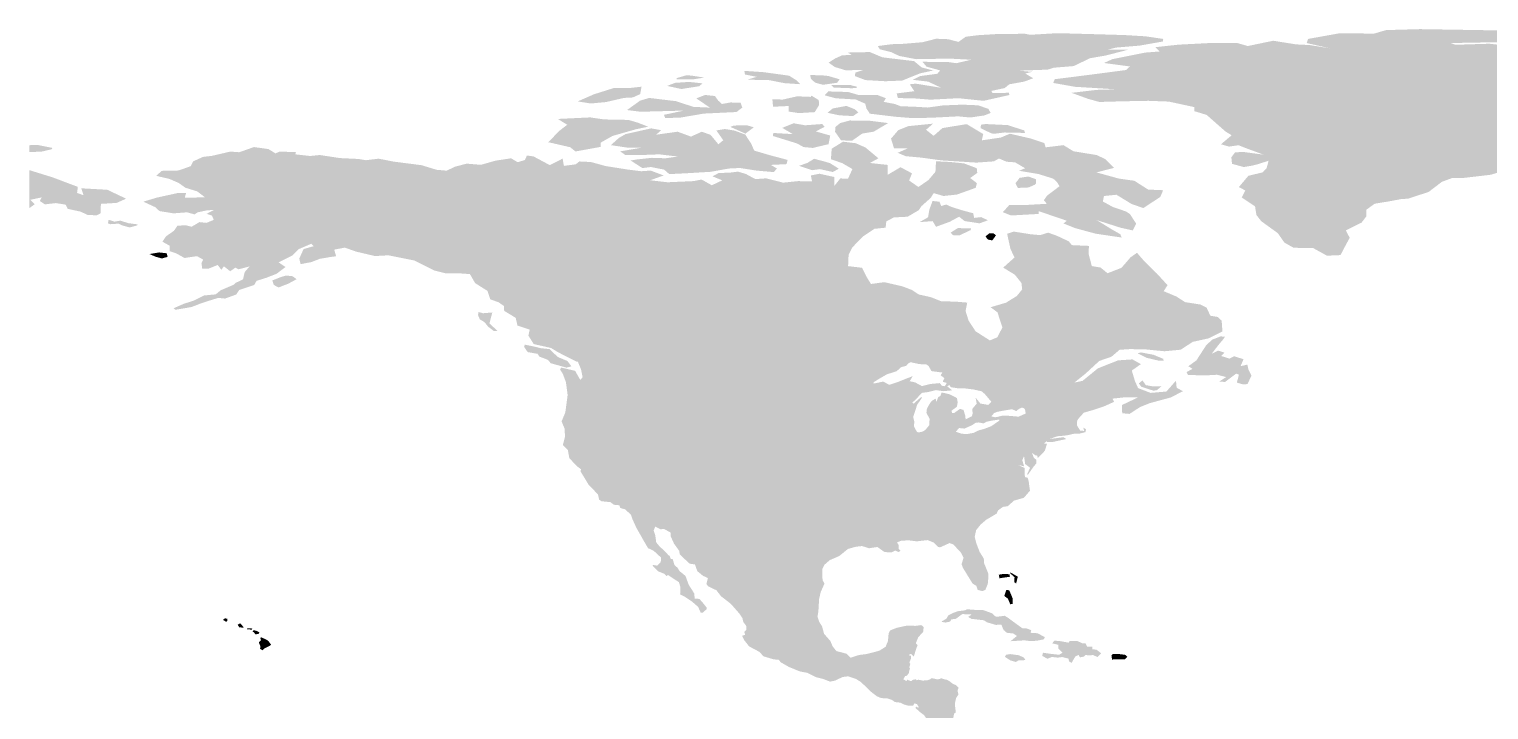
# Model space of a CAD drawing. Header units: inches. Extents: x -180 to 180, y -90 to 84.
# Drawn here: x -180 to -27.9, y 12.7 to 83.6 of the extents above; entities that cross this region are included whole.
import ezdxf

# ---------------------------------------------------------------- set-up
doc = ezdxf.new("R2010")
doc.units = ezdxf.units.IN
doc.header["$MEASUREMENT"] = 0

msp = doc.modelspace()

# ---------------------------------------------------------------- hatches: boundary and pattern name
for points in [[(-46.76, 82.63), (-43.41, 83.23), (-39.9, 83.18), (-38.62, 83.55), (-35.09, 83.65), (-27.1, 83.52), (-20.85, 82.73), (-22.69, 82.34), (-26.52, 82.3), (-31.9, 82.2), (-31.4, 82.02), (-27.86, 82.13), (-24.84, 81.79), (-22.9, 82.09), (-22.07, 81.73), (-23.17, 81.15), (-20.62, 81.52), (-15.77, 81.91), (-12.77, 81.72), (-12.21, 81.29), (-16.29, 80.58), (-16.85, 80.35), (-20.05, 80.18), (-17.73, 80.13), (-18.9, 79.4), (-19.7, 78.75), (-19.67, 77.64), (-18.47, 76.99), (-20.04, 76.94), (-21.68, 76.63), (-19.83, 76.1), (-19.6, 75.25), (-20.67, 75.16), (-19.37, 74.3), (-21.59, 74.22), (-20.43, 73.82), (-20.76, 73.46), (-22.17, 73.31), (-23.57, 73.31), (-22.31, 72.63), (-22.3, 72.18), (-24.28, 72.6), (-24.79, 72.33), (-23.44, 72.08), (-22.13, 71.47), (-21.75, 70.66), (-23.54, 70.47), (-24.31, 70.86), (-25.54, 71.43), (-25.2, 70.75), (-26.36, 70.23), (-23.73, 70.18), (-22.35, 70.13), (-25.03, 69.26), (-27.75, 68.47), (-30.67, 68.13), (-31.78, 68.12), (-32.81, 67.74), (-34.2, 66.68), (-36.35, 65.98), (-37.04, 65.94), (-38.38, 65.69), (-39.81, 65.46), (-40.67, 64.84), (-40.68, 64.14), (-41.19, 63.48), (-42.82, 62.68), (-42.42, 61.9), (-42.87, 61.07), (-43.38, 60.1), (-44.79, 60.04), (-46.26, 60.85), (-48.26, 60.86), (-49.23, 61.41), (-49.9, 62.38), (-51.63, 63.63), (-52.14, 64.28), (-52.28, 65.18), (-53.66, 66.1), (-53.3, 66.84), (-53.97, 67.19), (-52.98, 68.36), (-51.48, 68.73), (-51.08, 69.15), (-50.87, 69.93), (-52.01, 69.57), (-52.56, 69.43), (-53.46, 69.28), (-54.68, 69.61), (-54.75, 70.29), (-54.36, 70.82), (-53.43, 70.84), (-51.39, 70.57), (-53.11, 71.2), (-54, 71.55), (-55, 71.41), (-55.83, 71.65), (-54.72, 72.59), (-55.33, 72.96), (-56.12, 73.65), (-57.32, 74.71), (-58.6, 75.1), (-58.59, 75.52), (-61.27, 76.1), (-63.39, 76.18), (-66.06, 76.13), (-68.5, 76.06), (-69.66, 76.38), (-71.4, 77.01), (-68.78, 77.32), (-66.76, 77.38), (-71.04, 77.64), (-73.3, 78.04), (-73.16, 78.43), (-69.37, 78.91), (-65.71, 79.39), (-65.32, 79.76), (-68.02, 80.12), (-67.15, 80.52), (-63.69, 81.21), (-62.23, 81.32), (-62.65, 81.77), (-60.28, 82.03), (-57.21, 82.19), (-54.13, 82.2), (-53.04, 81.89), (-50.39, 82.44), (-48, 82.06), (-46.6, 81.99), (-44.52, 81.66), (-46.9, 82.2), (-46.76, 82.63)], [(-91.59, 81.89), (-90.1, 82.08), (-88.93, 82.12), (-86.97, 82.28), (-85.5, 82.65), (-84.26, 82.6), (-83.18, 82.32), (-82.42, 82.86), (-81.1, 83.02), (-79.31, 83.13), (-76.25, 83.17), (-75.72, 83.06), (-72.83, 83.23), (-70.67, 83.17), (-68.5, 83.11), (-65.83, 83.03), (-63.68, 82.9), (-61.85, 82.63), (-61.89, 82.36), (-64.33, 81.93), (-66.75, 81.73), (-67.66, 81.5), (-65.48, 81.51), (-67.84, 80.9), (-69.47, 80.62), (-71.18, 79.8), (-73.24, 79.63), (-73.88, 79.43), (-76.91, 79.32), (-75.53, 79.2), (-76.22, 79.02), (-75.39, 78.53), (-76.34, 78.18), (-77.89, 77.9), (-78.36, 77.51), (-79.76, 77.21), (-79.62, 76.98), (-77.91, 77.02), (-77.89, 76.78), (-80.56, 76.18), (-83.17, 76.45), (-86.11, 76.3), (-87.6, 76.42), (-89.49, 76.47), (-89.62, 76.95), (-87.77, 77.18), (-88.26, 77.9), (-87.65, 77.97), (-84.98, 77.54), (-86.34, 78.18), (-87.96, 78.37), (-87.15, 78.76), (-85.38, 79), (-85.09, 79.35), (-86.51, 79.74), (-86.93, 80.25), (-84.2, 80.21), (-83.41, 80.1), (-81.85, 80.46), (-84.1, 80.58), (-87.6, 80.52), (-89.37, 80.86), (-90.2, 81.26), (-91.37, 81.55), (-91.59, 81.89)], [(-96.02, 80.6), (-95.32, 80.91), (-94.3, 80.98), (-94.74, 81.21), (-92.41, 81.26), (-91.13, 80.72), (-89.45, 80.51), (-87.81, 80.32), (-87.02, 79.66), (-85.81, 79.34), (-87.19, 79.04), (-89.04, 78.29), (-90.8, 78.22), (-92.88, 78.34), (-93.95, 78.75), (-93.94, 79.11), (-93.15, 79.38), (-94.97, 79.37), (-96.08, 79.71), (-96.71, 80.16), (-96.02, 80.6)], [(-105.49, 79.3), (-103.53, 79.17), (-100.83, 78.8), (-100.06, 78.32), (-99.67, 77.91), (-101.3, 78.02), (-102.95, 78.34), (-105.18, 78.38), (-104.21, 78.68), (-105.42, 78.92), (-105.49, 79.3)], [(-122.85, 76.12), (-122.85, 76.12), (-121.16, 76.86), (-119.1, 77.51), (-117.57, 77.5), (-116.2, 77.65), (-116.34, 76.88), (-117.11, 76.53), (-118.04, 76.48), (-119.9, 76.05), (-121.5, 75.9), (-122.85, 76.12)], [(-111.26, 78.15), (-109.85, 78), (-110.19, 77.7), (-112.05, 77.41), (-113.53, 77.73), (-112.72, 78.05), (-111.26, 78.15)], [(-110.96, 78.8), (-109.66, 78.6), (-110.88, 78.41), (-112.54, 78.41), (-112.53, 78.55), (-111.5, 78.85), (-110.96, 78.8)], [(-96.75, 78.77), (-95.56, 78.42), (-95.83, 78.06), (-97.31, 77.85), (-98.12, 78.08), (-98.55, 78.46), (-98.63, 78.87), (-97.34, 78.83), (-96.75, 78.77)], [(-93.84, 77.52), (-94.3, 77.49), (-96.17, 77.56), (-96.44, 77.83), (-94.42, 77.82), (-93.72, 77.63), (-93.84, 77.52)], [(-107.82, 75.85), (-106.93, 76.01), (-105.88, 75.97), (-105.7, 75.48), (-106.31, 75.01), (-109.7, 74.85), (-112.22, 74.42), (-113.74, 74.39), (-113.87, 74.72), (-111.79, 75.16), (-116.31, 75.04), (-117.71, 75.22), (-116.35, 76.2), (-115.4, 76.48), (-112.59, 76.14), (-110.81, 75.55), (-109.07, 75.47), (-110.5, 76.43), (-109.58, 76.79), (-108.55, 76.68), (-108.21, 76.2), (-107.82, 75.85)], [(-98.5, 76.72), (-97.74, 76.26), (-97.7, 75.74), (-98.16, 75), (-99.81, 74.9), (-100.88, 75.06), (-100.86, 75.64), (-102.5, 75.56), (-102.57, 76.34), (-101.49, 76.31), (-99.98, 76.65), (-98.58, 76.59), (-98.5, 76.72)], [(-88.15, 74.39), (-89.76, 74.52), (-92.42, 74.84), (-92.77, 75.39), (-92.89, 75.88), (-93.89, 76.32), (-95.96, 76.44), (-97.12, 76.75), (-96.75, 77.16), (-94.68, 77.1), (-93.57, 76.78), (-91.61, 76.78), (-90.74, 76.45), (-90.97, 76.07), (-89.82, 75.85), (-89.19, 75.61), (-87.84, 75.57), (-86.38, 75.48), (-84.79, 75.7), (-82.75, 75.78), (-81.13, 75.71), (-80.06, 75.34), (-79.83, 74.92), (-80.46, 74.66), (-81.95, 74.44), (-83.23, 74.56), (-86.1, 74.41), (-88.15, 74.39)], [(-93.61, 74.98), (-94.16, 74.59), (-95.61, 74.67), (-96.82, 74.93), (-96.29, 75.38), (-94.85, 75.65), (-93.98, 75.3), (-93.61, 74.98)], [(-121.54, 74.45), (-120.11, 74.24), (-117.56, 74.19), (-116.58, 73.9), (-115.51, 73.48), (-116.77, 73.22), (-119.22, 72.52), (-120.46, 71.82), (-120.46, 71.38), (-123.09, 70.9), (-123.62, 71.34), (-125.93, 71.87), (-125.5, 72.29), (-124.81, 73.02), (-123.94, 73.68), (-124.92, 74.29), (-121.54, 74.45)], [(-106.52, 73.08), (-105.4, 72.67), (-104.77, 71.7), (-104.46, 70.99), (-102.79, 70.5), (-100.98, 70.02), (-101.09, 69.58), (-102.73, 69.5), (-102.09, 69.12), (-102.43, 68.75), (-104.24, 68.91), (-105.96, 69.18), (-107.12, 69.12), (-109, 68.78), (-111.53, 68.63), (-113.31, 68.54), (-113.85, 69.01), (-115.22, 69.28), (-116.11, 69.17), (-117.34, 69.96), (-116.67, 70.07), (-115.13, 70.24), (-113.72, 70.19), (-112.42, 70.37), (-114.35, 70.6), (-116.49, 70.52), (-117.9, 70.54), (-118.43, 70.91), (-116.11, 71.31), (-117.66, 71.3), (-119.4, 71.56), (-118.56, 72.31), (-117.87, 72.71), (-115.19, 73.31), (-114.17, 73.12), (-114.67, 72.65), (-112.44, 72.96), (-111.05, 72.45), (-109.92, 72.96), (-109.01, 72.63), (-108.19, 71.65), (-107.69, 72.07), (-108.4, 73.09), (-107.52, 73.24), (-106.52, 73.08)], [(-106.6, 73.6), (-105.26, 73.64), (-104.5, 73.42), (-105.38, 72.76), (-106.94, 73.46), (-106.6, 73.6)], [(-100.44, 72.71), (-101.54, 73.36), (-100.36, 73.84), (-99.16, 73.63), (-97.38, 73.76), (-97.12, 73.47), (-98.05, 72.99), (-96.54, 72.56), (-96.72, 71.66), (-98.36, 71.27), (-99.32, 71.36), (-100.01, 71.74), (-102.5, 72.51), (-102.48, 72.83), (-100.44, 72.71)], [(-94.5, 74.13), (-92.42, 74.1), (-90.51, 73.86), (-92, 72.97), (-93.2, 72.77), (-94.27, 72.02), (-95.41, 72.06), (-96.03, 72.94), (-96.02, 73.44), (-95.5, 73.86), (-94.5, 74.13)], [(-78.77, 72.35), (-77.82, 72.75), (-75.61, 72.24), (-74.23, 71.77), (-74.1, 71.33), (-72.24, 71.56), (-71.2, 70.92), (-68.79, 70.53), (-67.91, 70.12), (-66.97, 69.19), (-68.81, 68.72), (-66.45, 68.07), (-64.86, 67.85), (-63.42, 66.93), (-61.85, 66.86), (-62.16, 66.16), (-63.92, 65), (-65.15, 65.43), (-66.72, 66.39), (-68.02, 66.26), (-68.14, 65.69), (-67.09, 65.11), (-65.73, 64.65), (-65.32, 64.38), (-64.67, 63.39), (-65.01, 62.67), (-66.28, 62.95), (-68.78, 63.75), (-67.37, 62.88), (-66.33, 62.28), (-66.17, 61.93), (-68.88, 62.33), (-71.02, 62.91), (-72.24, 63.4), (-71.89, 63.68), (-73.38, 64.19), (-74.83, 64.68), (-74.82, 64.39), (-77.71, 64.23), (-78.56, 64.57), (-77.9, 65.31), (-76.02, 65.33), (-73.96, 65.45), (-74.29, 65.81), (-73.94, 66.31), (-72.65, 67.28), (-72.93, 67.73), (-73.31, 68.07), (-74.84, 68.55), (-76.87, 68.89), (-76.23, 69.15), (-77.29, 69.77), (-78.17, 69.83), (-78.96, 70.17), (-79.49, 69.87), (-81.31, 69.74), (-84.94, 69.97), (-87.06, 70.26), (-88.68, 70.41), (-89.51, 70.76), (-88.47, 71.22), (-89.89, 71.22), (-90.21, 72.24), (-89.44, 73.13), (-88.41, 73.54), (-85.83, 73.8), (-86.56, 73.16), (-85.77, 72.53), (-84.85, 73.34), (-82.32, 73.75), (-80.6, 72.72), (-80.75, 72.06), (-78.77, 72.35)], [(-79.78, 72.8), (-80.88, 73.33), (-80.83, 73.69), (-80.35, 73.76), (-78.06, 73.65), (-76.34, 73.1), (-76.25, 72.83), (-77.31, 72.86), (-78.39, 72.88), (-79.49, 72.74), (-79.78, 72.8)], [(-178.69, 70.89), (-180, 70.83), (-180, 71.52), (-179.87, 71.56), (-179.02, 71.56), (-177.58, 71.27), (-177.66, 71.13), (-178.69, 70.89)], [(-122.84, 49), (-122.97, 49), (-124.91, 49.98), (-125.62, 50.42), (-127.44, 50.83), (-127.99, 51.72), (-127.85, 52.33), (-129.13, 52.76), (-129.31, 53.56), (-130.51, 54.29), (-130.54, 54.8), (-130.54, 54.8), (-129.98, 55.28), (-130.01, 55.92), (-131.71, 56.55), (-132.73, 57.69), (-133.36, 58.41), (-134.27, 58.86), (-134.94, 59.27), (-135.48, 59.79), (-136.48, 59.46), (-137.45, 58.91), (-138.34, 59.56), (-139.04, 60), (-140.01, 60.28), (-141, 60.31), (-140.99, 66), (-140.99, 69.71), (-140.99, 69.71), (-139.12, 69.47), (-137.55, 68.99), (-136.5, 68.9), (-135.63, 69.32), (-134.41, 69.63), (-132.93, 69.51), (-131.43, 69.94), (-129.79, 70.19), (-129.11, 69.78), (-128.36, 70.01), (-128.14, 70.48), (-127.45, 70.38), (-125.76, 69.48), (-124.42, 70.16), (-124.29, 69.4), (-123.06, 69.56), (-122.68, 69.86), (-121.47, 69.8), (-119.94, 69.38), (-117.6, 69.01), (-116.23, 68.84), (-115.25, 68.91), (-113.9, 68.4), (-115.3, 67.9), (-113.5, 67.69), (-110.8, 67.81), (-109.95, 67.98), (-108.88, 67.38), (-107.79, 67.89), (-108.81, 68.31), (-108.17, 68.65), (-106.95, 68.7), (-106.15, 68.8), (-105.34, 68.56), (-104.34, 68.02), (-103.22, 68.1), (-101.45, 67.65), (-99.9, 67.81), (-98.44, 67.78), (-98.56, 68.4), (-97.67, 68.58), (-96.12, 68.24), (-96.13, 67.29), (-95.49, 68.09), (-94.69, 68.06), (-94.23, 69.07), (-95.3, 69.69), (-96.47, 70.09), (-96.39, 71.19), (-95.21, 71.92), (-93.89, 71.76), (-92.88, 71.32), (-91.52, 70.19), (-92.41, 69.7), (-90.55, 69.5), (-90.55, 68.47), (-89.22, 69.26), (-88.02, 68.62), (-88.32, 67.87), (-87.35, 67.2), (-86.31, 67.92), (-85.58, 68.78), (-85.52, 69.88), (-84.1, 69.81), (-82.62, 69.66), (-81.28, 69.16), (-81.22, 68.67), (-81.96, 68.13), (-81.26, 67.6), (-81.39, 67.11), (-83.34, 66.41), (-84.74, 66.26), (-85.77, 66.56), (-86.07, 66.06), (-87.03, 65.21), (-87.32, 64.78), (-88.48, 64.1), (-89.91, 64.03), (-90.7, 63.61), (-90.77, 62.96), (-91.93, 62.84), (-93.16, 62.02), (-94.24, 60.9), (-94.63, 60.11), (-94.68, 58.95), (-93.22, 58.78), (-92.76, 57.85), (-92.3, 57.09), (-90.9, 57.28), (-89.04, 56.85), (-88.04, 56.47), (-87.32, 56), (-86.07, 55.72), (-85.01, 55.3), (-83.36, 55.24), (-82.27, 55.15), (-82.44, 54.28), (-82.13, 53.28), (-81.4, 52.16), (-79.91, 51.21), (-79.14, 51.53), (-78.6, 52.56), (-79.12, 54.14), (-79.83, 54.67), (-78.23, 55.14), (-77.1, 55.84), (-76.54, 56.53), (-76.62, 57.2), (-77.3, 58.05), (-78.52, 58.8), (-77.34, 59.85), (-77.77, 60.76), (-78.11, 62.32), (-77.41, 62.55), (-75.7, 62.28), (-74.67, 62.18), (-73.84, 62.44), (-72.91, 62.11), (-71.68, 61.53), (-71.37, 61.14), (-69.59, 61.06), (-69.62, 60.22), (-69.29, 58.96), (-68.37, 58.8), (-67.65, 58.21), (-66.2, 58.77), (-65.25, 59.87), (-64.58, 60.34), (-63.8, 59.44), (-62.5, 58.17), (-61.4, 56.97), (-61.8, 56.34), (-60.47, 55.78), (-59.57, 55.2), (-57.98, 54.95), (-57.33, 54.63), (-56.94, 53.78), (-56.16, 53.65), (-55.76, 53.27), (-55.68, 52.15), (-56.41, 51.77), (-57.13, 51.42), (-58.77, 51.06), (-60.03, 50.24), (-61.72, 50.08), (-63.86, 50.29), (-65.36, 50.3), (-66.4, 50.23), (-67.24, 49.51), (-68.51, 49.07), (-69.95, 47.74), (-71.1, 46.82), (-70.26, 46.99), (-68.65, 48.3), (-66.55, 49.13), (-65.06, 49.23), (-64.17, 48.74), (-65.12, 48.07), (-64.8, 46.99), (-64.47, 46.24), (-63.17, 45.74), (-61.52, 45.88), (-60.52, 47.01), (-60.45, 46.28), (-59.8, 45.92), (-61.04, 45.27), (-63.25, 44.67), (-64.25, 44.27), (-65.36, 43.55), (-66.12, 43.62), (-66.16, 44.47), (-64.43, 45.29), (-66.03, 45.26), (-67.14, 45.14), (-67.79, 45.7), (-67.79, 47.07), (-68.23, 47.35), (-68.91, 47.19), (-69.24, 47.45), (-70, 46.69), (-70.31, 45.91), (-70.66, 45.46), (-71.08, 45.31), (-71.41, 45.26), (-71.51, 45.01), (-73.35, 45.01), (-74.87, 45), (-75.32, 44.82), (-76.34, 44.12), (-76.35, 44.13), (-76.57, 44.21), (-76.88, 44.07), (-77.16, 43.85), (-77.61, 44.04), (-78.45, 43.9), (-79.16, 43.76), (-79.46, 43.64), (-79.76, 43.3), (-79.36, 43.2), (-79.06, 43.25), (-79.01, 43.27), (-78.92, 42.96), (-78.92, 42.96), (-78.92, 42.96), (-79.79, 42.84), (-80.28, 42.72), (-80.55, 42.56), (-81.09, 42.66), (-81.39, 42.62), (-81.83, 42.34), (-82.57, 42.02), (-83.12, 42.08), (-82.9, 42.43), (-82.43, 42.98), (-82.43, 42.98), (-81.78, 43.31), (-81.7, 43.59), (-81.75, 44.06), (-81.28, 44.62), (-81.4, 45.25), (-80.9, 44.63), (-80.09, 44.49), (-79.76, 44.82), (-80.41, 45.59), (-80.74, 45.9), (-81.63, 46.1), (-82.44, 46.2), (-83.2, 46.21), (-83.95, 46.33), (-84.15, 46.56), (-84.34, 46.41), (-84.6, 46.44), (-84.6, 46.44), (-84.4, 46.78), (-84.82, 46.9), (-84.65, 47.28), (-85.04, 47.58), (-84.86, 47.86), (-85.99, 48.01), (-86.32, 48.58), (-86.56, 48.71), (-87.25, 48.74), (-88.18, 48.94), (-88.4, 48.81), (-88.63, 48.56), (-89.19, 48.41), (-89.6, 48.01), (-89.6, 48.01), (-90.83, 48.27), (-91.64, 48.14), (-92.61, 48.45), (-93.63, 48.61), (-94.33, 48.67), (-94.64, 48.84), (-94.82, 49.39), (-95.16, 49.38), (-95.16, 49), (-97.23, 49), (-100.65, 49), (-104.05, 49), (-107.05, 49), (-110.05, 49), (-113, 49), (-116.05, 49), (-117.03, 49), (-120, 49), (-122.84, 49)], [(-140.99, 69.71), (-140.99, 69.71), (-140.99, 66), (-141, 60.31), (-140.01, 60.28), (-139.04, 60), (-138.34, 59.56), (-137.45, 58.91), (-136.48, 59.46), (-135.48, 59.79), (-134.94, 59.27), (-134.27, 58.86), (-133.36, 58.41), (-132.73, 57.69), (-131.71, 56.55), (-130.01, 55.92), (-129.98, 55.28), (-130.54, 54.8), (-130.54, 54.8), (-130.54, 54.8), (-131.09, 55.18), (-131.97, 55.5), (-132.25, 56.37), (-133.54, 57.18), (-134.08, 58.12), (-135.04, 58.19), (-136.63, 58.21), (-137.8, 58.5), (-139.87, 59.54), (-140.83, 59.73), (-142.57, 60.08), (-143.96, 60), (-145.93, 60.46), (-147.11, 60.88), (-148.22, 60.67), (-148.02, 59.98), (-148.57, 59.91), (-149.73, 59.71), (-150.61, 59.37), (-151.72, 59.16), (-151.86, 59.74), (-151.41, 60.73), (-150.35, 61.03), (-150.62, 61.28), (-151.9, 60.73), (-152.58, 60.06), (-154.02, 59.35), (-153.29, 58.86), (-154.23, 58.15), (-155.31, 57.73), (-156.31, 57.42), (-156.56, 56.98), (-158.12, 56.46), (-158.43, 55.99), (-159.6, 55.57), (-160.29, 55.64), (-161.22, 55.36), (-162.24, 55.02), (-163.07, 54.69), (-164.79, 54.4), (-164.94, 54.57), (-163.85, 55.04), (-162.87, 55.35), (-161.8, 55.89), (-160.56, 56.01), (-160.07, 56.42), (-158.68, 57.02), (-158.46, 57.22), (-157.72, 57.57), (-157.55, 58.33), (-157.04, 58.92), (-158.19, 58.62), (-158.52, 58.79), (-159.06, 58.42), (-159.71, 58.93), (-159.98, 58.57), (-160.36, 59.07), (-161.36, 58.67), (-161.97, 58.67), (-162.05, 59.27), (-161.87, 59.63), (-162.52, 59.99), (-163.82, 59.8), (-164.66, 60.27), (-165.35, 60.51), (-165.35, 61.07), (-166.12, 61.5), (-165.73, 62.07), (-164.92, 62.63), (-164.56, 63.15), (-163.75, 63.22), (-163.07, 63.06), (-162.26, 63.54), (-161.53, 63.46), (-160.77, 63.77), (-160.96, 64.22), (-161.52, 64.4), (-160.78, 64.79), (-161.39, 64.78), (-162.45, 64.56), (-162.76, 64.34), (-163.55, 64.56), (-164.96, 64.45), (-166.43, 64.69), (-166.85, 65.09), (-168.11, 65.67), (-166.71, 66.09), (-164.47, 66.58), (-163.65, 66.58), (-163.79, 66.08), (-161.68, 66.12), (-162.49, 66.74), (-163.72, 67.12), (-164.43, 67.62), (-165.39, 68.04), (-166.76, 68.36), (-166.2, 68.88), (-164.43, 68.92), (-163.17, 69.37), (-162.93, 69.86), (-161.91, 70.33), (-160.93, 70.45), (-159.04, 70.89), (-158.12, 70.82), (-156.58, 71.36), (-155.07, 71.15), (-154.34, 70.7), (-153.9, 70.89), (-152.21, 70.83), (-152.27, 70.6), (-150.74, 70.43), (-149.72, 70.53), (-147.61, 70.21), (-145.69, 70.12), (-144.92, 69.99), (-143.59, 70.15), (-142.07, 69.85), (-140.99, 69.71), (-140.99, 69.71)], [(-96.26, 69.49), (-95.65, 69.11), (-96.27, 68.76), (-97.62, 69.06), (-98.43, 68.95), (-99.8, 69.4), (-98.92, 69.71), (-98.22, 70.14), (-97.16, 69.86), (-96.56, 69.68), (-96.26, 69.49)], [(-174.93, 67.21), (-175.01, 66.58), (-174.34, 66.34), (-174.57, 67.06), (-171.86, 66.91), (-169.9, 65.98), (-170.89, 65.54), (-172.53, 65.44), (-172.56, 64.46), (-172.96, 64.25), (-173.89, 64.28), (-174.65, 64.63), (-175.98, 64.92), (-176.21, 65.36), (-177.22, 65.52), (-178.36, 65.39), (-178.9, 65.74), (-178.69, 66.11), (-179.88, 65.87), (-179.43, 65.4), (-180, 64.98), (-180, 68.96), (-177.55, 68.2), (-174.93, 67.21)], [(-75.22, 67.44), (-75.87, 67.15), (-76.99, 67.1), (-77.24, 67.59), (-76.81, 68.15), (-75.9, 68.29), (-75.11, 68.01), (-75.1, 67.58), (-75.22, 67.44)], [(-83.88, 65.11), (-82.79, 64.77), (-81.64, 64.46), (-81.55, 63.98), (-80.82, 64.06), (-80.1, 63.73), (-80.99, 63.41), (-82.55, 63.65), (-83.11, 64.1), (-84.1, 63.57), (-85.52, 63.05), (-85.87, 63.64), (-87.22, 63.54), (-86.35, 64.04), (-86.22, 64.82), (-85.88, 65.74), (-85.16, 65.66), (-84.98, 65.22), (-84.46, 65.37), (-83.88, 65.11)], [(-171.73, 63.78), (-171.11, 63.59), (-170.49, 63.69), (-169.68, 63.43), (-168.69, 63.3), (-168.77, 63.19), (-169.53, 62.98), (-170.29, 63.19), (-170.67, 63.38), (-171.55, 63.32), (-171.79, 63.41), (-171.73, 63.78)], [(-83.99, 62.45), (-83.25, 62.91), (-81.88, 62.9), (-81.9, 62.71), (-83.07, 62.16), (-83.77, 62.18), (-83.99, 62.45)], [(-80.32, 62.09), (-79.93, 62.39), (-79.52, 62.36), (-79.27, 62.16), (-79.66, 61.63), (-80.1, 61.72), (-80.36, 62.02), (-80.32, 62.09)], [(-166.47, 60.38), (-165.67, 60.29), (-165.58, 59.91), (-166.19, 59.75), (-166.85, 59.94), (-167.46, 60.21), (-166.47, 60.38)], [(-153.23, 57.97), (-152.56, 57.9), (-152.14, 57.59), (-153.01, 57.12), (-154.01, 56.73), (-154.52, 56.99), (-154.67, 57.46), (-153.76, 57.82), (-153.23, 57.97)], [(-132.71, 54.04), (-131.75, 54.12), (-132.05, 52.98), (-131.18, 52.18), (-131.58, 52.18), (-132.18, 52.64), (-132.55, 53.1), (-133.05, 53.41), (-133.24, 53.85), (-133.18, 54.17), (-132.71, 54.04)], [(-123.51, 48.51), (-124.01, 48.37), (-125.66, 48.83), (-125.95, 49.18), (-126.85, 49.53), (-127.03, 49.81), (-128.06, 49.99), (-128.44, 50.54), (-128.36, 50.77), (-127.31, 50.55), (-126.7, 50.4), (-125.76, 50.3), (-125.42, 49.95), (-124.92, 49.48), (-123.92, 49.06), (-123.51, 48.51)], [(-55.6, 51.32), (-56.13, 50.69), (-56.8, 49.81), (-56.14, 50.15), (-55.47, 49.94), (-55.82, 49.59), (-54.94, 49.31), (-54.47, 49.56), (-53.48, 49.25), (-53.79, 48.52), (-53.09, 48.69), (-52.96, 48.16), (-52.65, 47.54), (-53.07, 46.66), (-53.52, 46.62), (-54.18, 46.81), (-53.96, 47.63), (-54.24, 47.75), (-55.4, 46.88), (-56, 46.92), (-55.29, 47.39), (-56.25, 47.63), (-57.33, 47.57), (-59.27, 47.6), (-59.42, 47.9), (-58.8, 48.25), (-59.23, 48.52), (-58.39, 49.13), (-57.36, 50.72), (-56.74, 51.29), (-55.87, 51.63), (-55.41, 51.59), (-55.6, 51.32)], [(-122.84, 49), (-120, 49), (-117.03, 49), (-116.05, 49), (-113, 49), (-110.05, 49), (-107.05, 49), (-104.05, 49), (-100.65, 49), (-97.23, 49), (-95.16, 49), (-95.16, 49.38), (-94.82, 49.39), (-94.64, 48.84), (-94.33, 48.67), (-93.63, 48.61), (-92.61, 48.45), (-91.64, 48.14), (-90.83, 48.27), (-89.6, 48.01), (-89.6, 48.01), (-89.6, 48.01), (-90.62, 47.68), (-91.33, 47.28), (-92.01, 46.86), (-92.01, 46.71), (-91.01, 46.92), (-90.4, 46.58), (-89.62, 46.83), (-88.82, 47.15), (-87.94, 47.49), (-88.26, 46.96), (-87.69, 46.83), (-86.99, 46.45), (-86.1, 46.67), (-85.12, 46.76), (-84.91, 46.48), (-84.6, 46.44), (-84.6, 46.44), (-84.6, 46.44), (-84.34, 46.41), (-84.34, 46.41), (-83.84, 46.01), (-84.72, 45.92), (-84.75, 45.92), (-85.54, 46.03), (-86.32, 45.83), (-87, 45.74), (-87.6, 45.09), (-87.99, 44.73), (-87.85, 44.62), (-87.12, 45.26), (-86.97, 45.26), (-87.49, 44.49), (-87.71, 43.8), (-87.9, 43.23), (-87.78, 42.74), (-87.8, 42.49), (-87.8, 42.23), (-87.53, 41.71), (-87.43, 41.64), (-87.09, 41.65), (-86.82, 41.76), (-86.62, 41.89), (-86.22, 42.38), (-86.19, 43.04), (-86.52, 43.66), (-86.47, 44.08), (-86.21, 44.57), (-85.96, 44.91), (-85.56, 45.15), (-85.47, 44.81), (-85.29, 45.31), (-85.07, 45.41), (-84.93, 45.79), (-84.08, 45.59), (-83.34, 45.2), (-83.26, 44.75), (-83.35, 44.29), (-83.9, 43.89), (-83.85, 43.64), (-83.65, 43.63), (-83.03, 44.07), (-82.66, 43.97), (-82.48, 43.39), (-82.43, 42.98), (-82.43, 42.98), (-82.43, 42.98), (-82.9, 42.43), (-83.12, 42.08), (-83.12, 42.08), (-83.46, 41.69), (-82.85, 41.49), (-82.35, 41.44), (-81.62, 41.57), (-81.03, 41.85), (-80.52, 41.98), (-79.76, 42.27), (-78.9, 42.87), (-78.92, 42.96), (-78.92, 42.96), (-79.01, 43.27), (-78.53, 43.38), (-77.75, 43.34), (-76.93, 43.26), (-76.18, 43.59), (-76.24, 43.98), (-76.34, 44.12), (-75.32, 44.82), (-74.87, 45), (-73.35, 45.01), (-71.51, 45.01), (-71.41, 45.26), (-71.08, 45.31), (-70.66, 45.46), (-70.31, 45.91), (-70, 46.69), (-69.24, 47.45), (-68.91, 47.19), (-68.23, 47.35), (-67.79, 47.07), (-67.79, 45.7), (-67.14, 45.14), (-66.96, 44.81), (-68.03, 44.33), (-69.06, 43.98), (-70.12, 43.68), (-70.65, 43.09), (-70.81, 42.87), (-70.83, 42.34), (-70.49, 41.8), (-70.08, 41.78), (-70.19, 42.15), (-69.88, 41.92), (-69.97, 41.64), (-70.64, 41.48), (-71.12, 41.49), (-71.86, 41.32), (-72.3, 41.27), (-72.88, 41.22), (-73.71, 40.93), (-72.24, 41.12), (-71.94, 40.93), (-73.34, 40.63), (-73.98, 40.63), (-73.95, 40.75), (-74.26, 40.47), (-73.96, 40.43), (-74.18, 39.71), (-74.91, 38.94), (-74.98, 39.2), (-75.2, 39.25), (-75.53, 39.5), (-75.32, 38.96), (-75.07, 38.78), (-75.06, 38.4), (-75.38, 38.02), (-75.94, 37.22), (-76.03, 37.26), (-75.72, 37.94), (-76.23, 38.32), (-76.35, 39.15), (-76.54, 38.72), (-76.33, 38.08), (-76.99, 38.24), (-76.3, 37.92), (-76.26, 36.97), (-75.97, 36.9), (-75.87, 36.55), (-75.73, 35.55), (-76.36, 34.81), (-77.4, 34.51), (-78.05, 33.93), (-78.55, 33.86), (-79.06, 33.49), (-79.2, 33.16), (-80.3, 32.51), (-80.86, 32.03), (-81.34, 31.44), (-81.49, 30.73), (-81.31, 30.04), (-80.98, 29.18), (-80.54, 28.47), (-80.53, 28.04), (-80.06, 26.88), (-80.09, 26.21), (-80.13, 25.82), (-80.38, 25.21), (-80.68, 25.08), (-81.17, 25.2), (-81.33, 25.64), (-81.71, 25.87), (-82.24, 26.73), (-82.71, 27.5), (-82.86, 27.89), (-82.65, 28.55), (-82.93, 29.1), (-83.71, 29.94), (-84.1, 30.09), (-85.11, 29.64), (-85.29, 29.69), (-85.77, 30.15), (-86.4, 30.4), (-87.53, 30.27), (-88.42, 30.38), (-89.18, 30.32), (-89.59, 30.16), (-89.41, 29.89), (-89.43, 29.49), (-89.22, 29.29), (-89.41, 29.16), (-89.78, 29.31), (-90.15, 29.12), (-90.88, 29.15), (-91.63, 29.68), (-92.5, 29.55), (-93.23, 29.78), (-93.85, 29.71), (-94.69, 29.48), (-95.6, 28.74), (-96.59, 28.31), (-97.14, 27.83), (-97.37, 27.38), (-97.38, 26.69), (-97.33, 26.21), (-97.14, 25.87), (-97.53, 25.84), (-98.24, 26.06), (-99.02, 26.37), (-99.3, 26.84), (-99.52, 27.54), (-100.11, 28.11), (-100.46, 28.7), (-100.96, 29.38), (-101.66, 29.78), (-102.48, 29.76), (-103.11, 28.97), (-103.94, 29.27), (-104.46, 29.57), (-104.71, 30.12), (-105.04, 30.64), (-105.63, 31.08), (-106.14, 31.4), (-106.51, 31.75), (-108.24, 31.75), (-108.24, 31.34), (-109.03, 31.34), (-111.02, 31.33), (-113.3, 32.04), (-114.81, 32.53), (-114.72, 32.72), (-115.99, 32.61), (-117.13, 32.54), (-117.3, 33.05), (-117.94, 33.62), (-118.41, 33.74), (-118.52, 34.03), (-119.08, 34.08), (-119.44, 34.35), (-120.37, 34.45), (-120.62, 34.61), (-120.74, 35.16), (-121.71, 36.16), (-122.55, 37.55), (-122.51, 37.78), (-122.95, 38.11), (-123.73, 38.95), (-123.87, 39.77), (-124.4, 40.31), (-124.18, 41.14), (-124.21, 42), (-124.53, 42.77), (-124.14, 43.71), (-124.02, 44.62), (-123.9, 45.52), (-124.08, 46.86), (-124.4, 47.72), (-124.69, 48.18), (-124.57, 48.38), (-123.12, 48.04), (-122.59, 47.1), (-122.34, 47.36), (-122.5, 48.18), (-122.84, 49)], [(-64.52, 49.87), (-64.17, 49.96), (-62.86, 49.71), (-61.84, 49.29), (-61.81, 49.11), (-62.29, 49.09), (-63.59, 49.4), (-64.52, 49.87)], [(-64.01, 47.04), (-63.66, 46.55), (-62.94, 46.42), (-62.01, 46.44), (-62.5, 46.03), (-62.87, 45.97), (-64.14, 46.39), (-64.39, 46.73), (-64.01, 47.04)], [(-117.13, 32.54), (-115.99, 32.61), (-114.72, 32.72), (-114.81, 32.53), (-113.3, 32.04), (-111.02, 31.33), (-109.03, 31.34), (-108.24, 31.34), (-108.24, 31.75), (-106.51, 31.75), (-106.14, 31.4), (-105.63, 31.08), (-105.04, 30.64), (-104.71, 30.12), (-104.46, 29.57), (-103.94, 29.27), (-103.11, 28.97), (-102.48, 29.76), (-101.66, 29.78), (-100.96, 29.38), (-100.46, 28.7), (-100.11, 28.11), (-99.52, 27.54), (-99.3, 26.84), (-99.02, 26.37), (-98.24, 26.06), (-97.53, 25.84), (-97.14, 25.87), (-97.53, 24.99), (-97.7, 24.27), (-97.78, 22.93), (-97.87, 22.44), (-97.7, 21.9), (-97.39, 21.41), (-97.19, 20.64), (-96.53, 19.89), (-96.29, 19.32), (-95.9, 18.83), (-94.84, 18.56), (-94.43, 18.14), (-93.55, 18.42), (-92.79, 18.52), (-92.04, 18.7), (-91.41, 18.88), (-90.77, 19.28), (-90.53, 19.87), (-90.45, 20.71), (-90.28, 21), (-89.6, 21.26), (-88.54, 21.49), (-87.66, 21.46), (-87.05, 21.54), (-86.81, 21.33), (-86.85, 20.85), (-87.38, 20.26), (-87.62, 19.65), (-87.44, 19.47), (-87.59, 19.04), (-87.84, 18.26), (-88.09, 18.52), (-88.3, 18.5), (-88.49, 18.49), (-88.85, 17.88), (-89.03, 18), (-89.15, 17.96), (-89.14, 17.81), (-90.07, 17.82), (-91, 17.82), (-91, 17.25), (-91.45, 17.25), (-91.08, 16.92), (-90.71, 16.69), (-90.6, 16.47), (-90.44, 16.41), (-90.46, 16.07), (-91.75, 16.07), (-92.23, 15.25), (-92.09, 15.06), (-92.2, 14.83), (-92.23, 14.54), (-93.36, 15.62), (-93.88, 15.94), (-94.69, 16.2), (-95.25, 16.13), (-96.05, 15.75), (-96.56, 15.65), (-97.26, 15.92), (-98.01, 16.11), (-98.95, 16.57), (-99.7, 16.71), (-100.83, 17.17), (-101.67, 17.65), (-101.92, 17.92), (-102.48, 17.98), (-103.5, 18.29), (-103.92, 18.75), (-104.99, 19.32), (-105.49, 19.95), (-105.73, 20.43), (-105.4, 20.53), (-105.5, 20.82), (-105.27, 21.08), (-105.27, 21.42), (-105.6, 21.87), (-105.69, 22.27), (-106.03, 22.77), (-106.91, 23.77), (-107.92, 24.55), (-108.4, 25.17), (-109.26, 25.58), (-109.44, 25.82), (-109.29, 26.44), (-109.8, 26.68), (-110.39, 27.16), (-110.64, 27.86), (-111.18, 27.94), (-111.76, 28.47), (-112.23, 28.95), (-112.27, 29.27), (-112.81, 30.02), (-113.16, 30.79), (-113.15, 31.17), (-113.87, 31.57), (-114.21, 31.52), (-114.78, 31.8), (-114.94, 31.39), (-114.77, 30.91), (-114.67, 30.16), (-114.33, 29.75), (-113.59, 29.06), (-113.42, 28.83), (-113.27, 28.75), (-113.14, 28.41), (-112.96, 28.43), (-112.76, 27.78), (-112.46, 27.53), (-112.24, 27.17), (-111.62, 26.66), (-111.28, 25.73), (-110.99, 25.29), (-110.71, 24.83), (-110.66, 24.3), (-110.17, 24.27), (-109.77, 23.81), (-109.41, 23.36), (-109.43, 23.19), (-109.85, 22.82), (-110.03, 22.82), (-110.3, 23.43), (-110.95, 24), (-111.67, 24.48), (-112.18, 24.74), (-112.15, 25.47), (-112.3, 26.01), (-112.78, 26.32), (-113.46, 26.77), (-113.6, 26.64), (-113.85, 26.9), (-114.47, 27.14), (-115.06, 27.72), (-114.98, 27.8), (-114.57, 27.74), (-114.2, 28.12), (-114.16, 28.57), (-114.93, 29.28), (-115.52, 29.56), (-115.89, 30.18), (-116.26, 30.84), (-116.72, 31.64), (-117.13, 32.54)], [(-78.98, 26.79), (-78.51, 26.87), (-77.85, 26.84), (-77.82, 26.58), (-78.91, 26.42), (-78.98, 26.79)], [(-77.79, 27.04), (-77, 26.59), (-77.17, 25.88), (-77.36, 26.01), (-77.34, 26.53), (-77.79, 26.93), (-77.79, 27.04)], [(-78.19, 25.21), (-77.89, 25.17), (-77.54, 24.34), (-77.53, 23.76), (-77.78, 23.71), (-78.03, 24.29), (-78.41, 24.58), (-78.19, 25.21)], [(-82.27, 23.19), (-81.4, 23.12), (-80.62, 23.11), (-79.68, 22.77), (-79.28, 22.4), (-78.35, 22.51), (-77.99, 22.28), (-77.15, 21.66), (-76.52, 21.21), (-76.19, 21.22), (-75.6, 21.02), (-75.67, 20.74), (-74.93, 20.69), (-74.18, 20.28), (-74.3, 20.05), (-74.96, 19.92), (-75.63, 19.87), (-76.32, 19.95), (-77.76, 19.86), (-77.09, 20.41), (-77.49, 20.67), (-78.14, 20.74), (-78.48, 21.03), (-78.72, 21.6), (-79.28, 21.56), (-80.22, 21.83), (-80.52, 22.04), (-81.82, 22.19), (-82.17, 22.39), (-81.8, 22.64), (-82.78, 22.69), (-83.49, 22.17), (-83.91, 22.15), (-84.05, 21.91), (-84.55, 21.8), (-84.97, 21.9), (-84.45, 22.2), (-84.23, 22.57), (-83.78, 22.79), (-83.27, 22.98), (-82.51, 23.08), (-82.27, 23.19)], [(-159.37, 22.21), (-159.35, 21.98), (-159.46, 21.88), (-159.8, 22.07), (-159.75, 22.14), (-159.6, 22.24), (-159.37, 22.21)], [(-158.03, 21.72), (-157.94, 21.65), (-157.65, 21.32), (-157.71, 21.26), (-157.78, 21.28), (-158.13, 21.31), (-158.25, 21.54), (-158.29, 21.58), (-158.03, 21.72)], [(-156.76, 21.18), (-156.79, 21.07), (-157.33, 21.1), (-157.25, 21.22), (-156.76, 21.18)], [(-156, 20.76), (-156.08, 20.64), (-156.41, 20.57), (-156.59, 20.78), (-156.7, 20.86), (-156.71, 20.93), (-156.61, 21.01), (-156.26, 20.92), (-156, 20.76)], [(-155.4, 20.08), (-155.22, 19.99), (-155.06, 19.86), (-154.81, 19.51), (-154.83, 19.45), (-155.22, 19.24), (-155.54, 19.08), (-155.69, 18.92), (-155.94, 19.06), (-155.91, 19.34), (-156.07, 19.7), (-156.02, 19.81), (-155.85, 19.98), (-155.92, 20.17), (-155.86, 20.27), (-155.79, 20.25), (-155.4, 20.08)], [(-71.71, 19.71), (-71.62, 19.17), (-71.7, 18.79), (-71.95, 18.62), (-71.69, 18.32), (-71.71, 18.04), (-72.37, 18.21), (-72.84, 18.15), (-73.45, 18.22), (-73.92, 18.03), (-74.46, 18.34), (-74.37, 18.66), (-73.45, 18.53), (-72.69, 18.45), (-72.33, 18.67), (-72.79, 19.1), (-72.78, 19.48), (-73.42, 19.64), (-73.19, 19.92), (-72.58, 19.87), (-71.71, 19.71)], [(-71.71, 18.04), (-71.69, 18.32), (-71.95, 18.62), (-71.7, 18.79), (-71.62, 19.17), (-71.71, 19.71), (-71.59, 19.88), (-70.81, 19.88), (-70.21, 19.62), (-69.95, 19.65), (-69.77, 19.29), (-69.22, 19.31), (-69.25, 19.02), (-68.81, 18.98), (-68.32, 18.61), (-68.69, 18.21), (-69.16, 18.42), (-69.62, 18.38), (-69.95, 18.43), (-70.13, 18.25), (-70.52, 18.18), (-70.67, 18.43), (-71, 18.28), (-71.4, 17.6), (-71.66, 17.76), (-71.71, 18.04)], [(-89.14, 17.81), (-89.15, 17.96), (-89.03, 18), (-88.85, 17.88), (-88.49, 18.49), (-88.3, 18.5), (-88.3, 18.35), (-88.11, 18.35), (-88.12, 18.08), (-88.29, 17.64), (-88.2, 17.49), (-88.3, 17.13), (-88.24, 17.04), (-88.36, 16.53), (-88.55, 16.27), (-88.73, 16.23), (-88.93, 15.89), (-89.23, 15.89), (-89.15, 17.02), (-89.14, 17.81)], [(-77.57, 18.49), (-76.9, 18.4), (-76.37, 18.16), (-76.2, 17.89), (-76.9, 17.87), (-77.21, 17.7), (-77.77, 17.86), (-78.34, 18.23), (-78.22, 18.45), (-77.8, 18.52), (-77.57, 18.49)], [(-66.28, 18.51), (-65.77, 18.43), (-65.59, 18.23), (-65.85, 17.98), (-66.6, 17.98), (-67.18, 17.95), (-67.24, 18.37), (-67.1, 18.52), (-66.28, 18.51)], [(-92.23, 14.54), (-92.2, 14.83), (-92.09, 15.06), (-92.23, 15.25), (-91.75, 16.07), (-90.46, 16.07), (-90.44, 16.41), (-90.6, 16.47), (-90.71, 16.69), (-91.08, 16.92), (-91.45, 17.25), (-91, 17.25), (-91, 17.82), (-90.07, 17.82), (-89.14, 17.81), (-89.15, 17.02), (-89.23, 15.89), (-88.93, 15.89), (-88.6, 15.71), (-88.52, 15.86), (-88.23, 15.73), (-88.68, 15.35), (-89.15, 15.07), (-89.23, 14.87), (-89.15, 14.68), (-89.35, 14.42), (-89.59, 14.36), (-89.53, 14.24), (-89.72, 14.13), (-90.06, 13.88), (-90.1, 13.74), (-90.61, 13.91), (-91.23, 13.93), (-91.69, 14.13), (-92.23, 14.54)], [(-83.15, 15), (-83.49, 15.02), (-83.63, 14.88), (-83.98, 14.75), (-84.23, 14.75), (-84.45, 14.62), (-84.65, 14.67), (-84.82, 14.82), (-84.92, 14.79), (-85.05, 14.55), (-85.15, 14.56), (-85.17, 14.35), (-85.51, 14.08), (-85.7, 13.96), (-85.8, 13.84), (-86.1, 14.04), (-86.31, 13.77), (-86.52, 13.78), (-86.76, 13.75), (-86.73, 13.26), (-86.88, 13.25), (-87.01, 13.03), (-87.32, 12.98), (-87.49, 13.3), (-87.79, 13.38), (-87.72, 13.79), (-87.86, 13.89), (-88.07, 13.96), (-88.5, 13.85), (-88.54, 13.98), (-88.84, 14.14), (-89.06, 14.34), (-89.35, 14.42), (-89.15, 14.68), (-89.23, 14.87), (-89.15, 15.07), (-88.68, 15.35), (-88.23, 15.73), (-88.12, 15.69), (-87.9, 15.86), (-87.62, 15.88), (-87.52, 15.8), (-87.37, 15.85), (-86.9, 15.76), (-86.44, 15.78), (-86.12, 15.89), (-86, 16.01), (-85.68, 15.95), (-85.44, 15.89), (-85.18, 15.91), (-84.98, 16), (-84.53, 15.86), (-84.37, 15.84), (-84.06, 15.65), (-83.77, 15.42), (-83.41, 15.27), (-83.15, 15)], [(-89.35, 14.42), (-89.06, 14.34), (-88.84, 14.14), (-88.54, 13.98), (-88.5, 13.85), (-88.07, 13.96), (-87.86, 13.89), (-87.72, 13.79), (-87.79, 13.38), (-87.9, 13.15), (-88.48, 13.16), (-88.84, 13.26), (-89.26, 13.46), (-89.81, 13.52), (-90.1, 13.74), (-90.06, 13.88), (-89.72, 14.13), (-89.53, 14.24), (-89.59, 14.36), (-89.35, 14.42)], [(-83.66, 10.94), (-83.9, 10.73), (-84.19, 10.79), (-84.36, 11), (-84.67, 11.08), (-84.9, 10.95), (-85.56, 11.22), (-85.71, 11.09), (-86.06, 11.4), (-86.53, 11.81), (-86.75, 12.14), (-87.17, 12.46), (-87.67, 12.91), (-87.56, 13.06), (-87.39, 12.91), (-87.32, 12.98), (-87.01, 13.03), (-86.88, 13.25), (-86.73, 13.26), (-86.76, 13.75), (-86.52, 13.78), (-86.31, 13.77), (-86.1, 14.04), (-85.8, 13.84), (-85.7, 13.96), (-85.51, 14.08), (-85.17, 14.35), (-85.15, 14.56), (-85.05, 14.55), (-84.92, 14.79), (-84.82, 14.82), (-84.65, 14.67), (-84.45, 14.62), (-84.23, 14.75), (-83.98, 14.75), (-83.63, 14.88), (-83.49, 15.02), (-83.15, 15), (-83.23, 14.9), (-83.28, 14.68), (-83.18, 14.31), (-83.41, 13.97), (-83.52, 13.57), (-83.55, 13.13), (-83.5, 12.87), (-83.47, 12.42), (-83.63, 12.32), (-83.72, 11.89), (-83.65, 11.63), (-83.86, 11.37), (-83.81, 11.1), (-83.66, 10.94)]]:
    msp.add_hatch(color=256).paths.add_polyline_path(points, flags=0)

doc.saveas('drawing.dxf')
